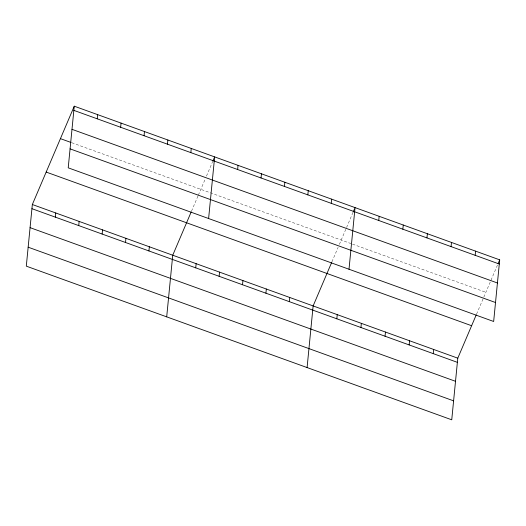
<?xml version="1.0" encoding="UTF-8"?>
<svg xmlns="http://www.w3.org/2000/svg" width="526" height="526" viewBox="0 0 526 526"><rect width="100%" height="100%" fill="white"/><g stroke="black" fill="none" stroke-linecap="round" stroke-linejoin="round"><path stroke-width="0.39" stroke-dasharray="2.63 1.97" d="M191.53 211.15L198.032 195.889M198.341 195.159L205.225 179.024M206.481 176.072L212.451 162.061M331.926 261.856L338.119 247.319M339.362 244.412L346.246 228.258M346.562 227.515L353.163 212.031M476.576 314.101L497.813 264.276M71.753 142.73L351.762 243.86M352.519 244.136L485.866 292.298"/><path stroke-width="0.79" d="M74.258 106.193L68.216 167.827L493.658 321.485L499.7 259.851L74.258 106.193L32.342 204.515L26.3 266.149L451.742 419.807L457.784 358.173L476.26 314.824M55.335 217.139L55.743 212.971M78.736 225.595L79.143 221.42M97.251 118.817L97.658 114.648M102.129 234.044L102.544 229.869M120.651 127.272L121.059 123.097M125.53 242.493L125.938 238.324M144.052 135.721L144.459 131.546M148.93 250.948L149.338 246.773M167.446 144.17L167.86 140.001M166.696 316.856L172.738 255.222L191.221 211.873M190.846 152.625L191.254 148.45M195.731 267.846L196.139 263.671M208.612 218.533L214.654 156.899L212.767 161.324M219.125 276.301L219.539 272.126M237.647 169.523L238.054 165.355M242.525 284.75L242.933 280.575M261.047 177.979L261.455 173.804M265.926 293.199L266.334 289.024M284.441 186.428L284.855 182.252M289.326 301.654L289.734 297.479M307.841 194.876L308.249 190.708M307.092 367.562L313.134 305.928L331.61 262.579M331.242 203.332L331.65 199.157M336.831 318.809L337.245 314.633M349.008 269.24L355.05 207.606L353.163 212.031M360.941 327.514L361.349 323.345M378.746 220.486L379.161 216.317M385.052 336.226L385.459 332.051M402.857 229.198L403.264 225.023M409.156 344.931L409.563 340.756M426.967 237.903L427.375 233.728M433.266 353.636L433.674 349.461M451.071 246.609L451.486 242.433M475.182 255.314L475.589 251.145M498.129 263.539L499.7 259.851M73.85 110.368L499.292 264.026M71.99 129.33L497.432 282.988M60.431 138.64L70.997 142.461M70.076 148.865L495.518 302.522M46.176 172.068L471.618 325.725M32.342 204.515L457.784 358.173M31.935 208.69L457.377 362.342M30.074 227.653L455.516 381.304M28.161 247.187L453.596 400.845"/></g></svg>
